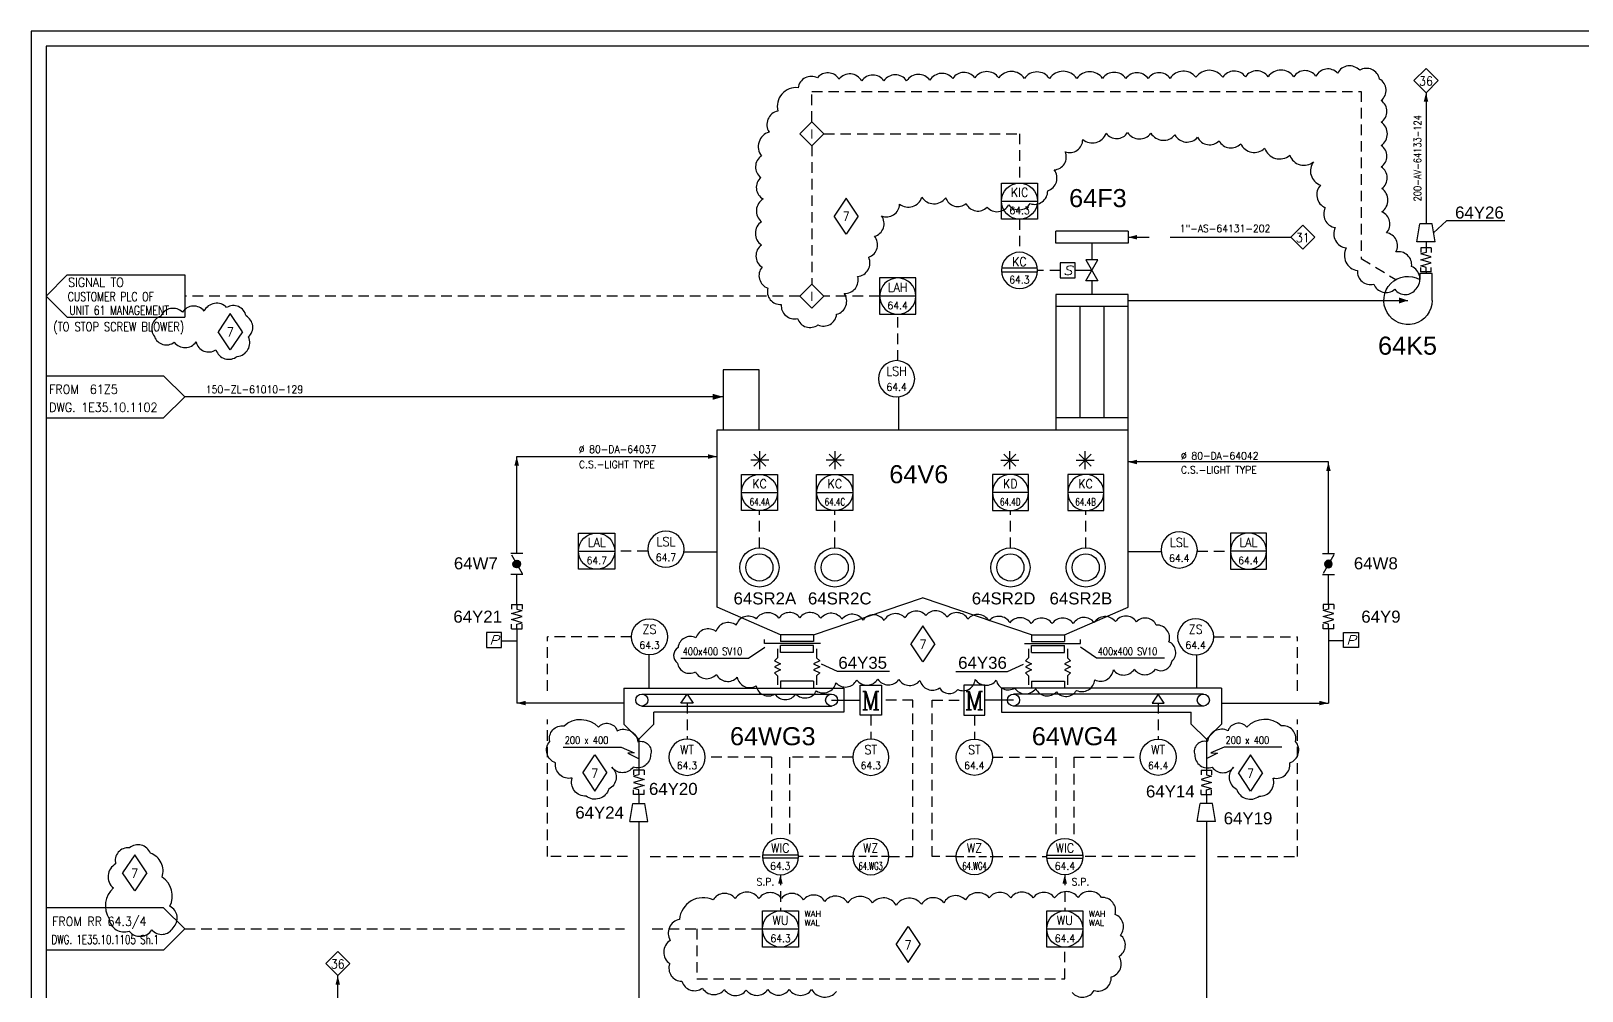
# Model space of a CAD drawing. Extents: x 0 to 84, y 0 to 59.4.
# Drawn here: x 0 to 51.5, y 27.5 to 59.4 of the extents above; entities that cross this region are included whole.
import ezdxf
from ezdxf.enums import TextEntityAlignment as Align

# ---------------------------------------------------------------- set-up
doc = ezdxf.new("R2010")
doc.units = 0
doc.header["$LTSCALE"] = 0.5
doc.header["$MEASUREMENT"] = 0
doc.linetypes.add('DASHED', pattern=[0.75, 0.5, -0.25])
doc.linetypes.add('TRATT2', pattern=[1.1, 0.7, -0.4])
doc.layers.get('0').update_dxf_attribs({"linetype": 'CONTINUOUS'})
for name, color, linetype in [('GREEN', 92, 'CONTINUOUS'), ('NUVOLA', 6, 'CONTINUOUS'), ('RED', 1, 'CONTINUOUS'), ('S', 7, 'CONTINUOUS'), ('TRATT2', 5, 'TRATT2'), ('Y', 92, 'CONTINUOUS')]:
    doc.layers.add(name, color=color, linetype=linetype)
doc.styles.add('A4', font='arial.ttf', dxfattribs={"height": 0.4})
doc.styles.add('A6', font='arial.ttf', dxfattribs={"height": 0.6})
doc.styles.add('C6', font='COMPLEX', dxfattribs={"height": 0.6})
doc.styles.add('S', font='ITALIC', dxfattribs={"height": 6})
doc.styles.add('S2', font='SIMPLEX', dxfattribs={"height": 0.2})
doc.styles.add('S25', font='SIMPLEX', dxfattribs={"width": 0.9, "height": 0.25})
doc.styles.add('S2S', font='SIMPLEX', dxfattribs={"width": 0.7, "height": 0.2})
doc.styles.add('S3', font='SIMPLEX', dxfattribs={"width": 0.9, "height": 0.3})
doc.styles.add('S35S', font='SIMPLEX', dxfattribs={"width": 0.5, "height": 0.35})
doc.styles.add('S3S', font='SIMPLEX', dxfattribs={"width": 0.7, "height": 0.3})

# ---------------------------------------------------------------- blocks, each defined once
blk = doc.blocks.new('*X16')
for p, q in [((12.778, 29.501), (12.903, 29.626)), ((12.782, 29.47), (12.934, 29.622)), ((12.786, 29.544), (12.86, 29.618)), ((12.792, 29.444), (12.96, 29.612)), ((12.806, 29.423), (12.981, 29.598)), ((12.823, 29.405), (12.999, 29.581)), ((12.844, 29.391), (13.013, 29.56)), ((12.87, 29.38), (13.023, 29.534)), ((12.9, 29.376), (13.028, 29.504)), ((12.942, 29.382), (13.022, 29.462))]:
    blk.add_line(p, q)
blk = doc.blocks.new('B')
at = {"layer": 'S'}
for p, q in [((0, 0.2), (0, -0.2)), ((0.041, -0.178), (0.665, 0.18)), ((0.7, 0.2), (0.7, -0.2))]:
    blk.add_line(p, q, dxfattribs=at)
blk.add_circle((0.353, 0.001), 0.125, dxfattribs=at)
blk.add_blockref('*X16', (-12.55, -29.5), dxfattribs=at)
at = {"layer": 'S', "style": 'S2S', "width": 0.7}
for p in [(0.35, 0.3), (0.35, -0.5)]:
    blk.add_attdef('B', text='', height=0.2, dxfattribs=at).set_placement(p, align=Align.CENTER)
blk = doc.blocks.new('FLESS', base_point=(69, 41))
at = {"layer": 'S'}
for p, q in [((69, 40.825), (69, 41.175)), ((69, 41.175), (69.15, 41.175)), ((69, 41), (69.15, 41)), ((69, 40.825), (69.15, 40.825)), ((69.15, 41), (69.2, 41.175)), ((69.2, 41.175), (69.3, 40.825)), ((69.3, 40.825), (69.4, 41.175)), ((69.4, 41.175), (69.5, 40.825)), ((69.5, 40.825), (69.6, 41.175)), ((69.65, 41), (69.6, 41.175)), ((69.8, 41.175), (69.65, 41.175)), ((69.8, 41), (69.65, 41)), ((69.8, 40.825), (69.65, 40.825)), ((69.8, 40.825), (69.8, 41.175))]:
    blk.add_line(p, q, dxfattribs=at)
blk = doc.blocks.new('PRESA', base_point=(1.75, 0.1))
for p, q in [((1.5, 0.1), (1.5, 0.6)), ((1.5, 0.6), (2, 0.6)), ((2, 0.6), (2, 0.1)), ((2, 0.1), (1.5, 0.1))]:
    blk.add_line(p, q)
at = {"style": 'S', "width": 1.2}
blk.add_attdef('1', text='', height=0.3, dxfattribs=at).set_placement((1.75, 0.2), align=Align.CENTER)
blk = doc.blocks.new('NOMEN', base_point=(35, 22))
for p, q in [((35, 22.8), (34.6, 22.4)), ((35.4, 22.4), (35, 22.8)), ((34.6, 22.4), (35, 22)), ((35, 22), (35.4, 22.4))]:
    blk.add_line(p, q)
at = {"style": 'S3', "width": 0.9}
blk.add_attdef('1', text='', height=0.3, dxfattribs=at).set_placement((35, 22.236), align=Align.CENTER)
blk = doc.blocks.new('FRECC1', base_point=(50.2, 51.5))
blk.add_solid([(50.2, 51.5), (50.5, 51.575), (50.5, 51.425)])
blk = doc.blocks.new('STRUM', base_point=(33, 38))
blk.add_circle((33, 38), 0.6)
at = {"width": 0.9}
for tag, height, style, p in [('2', 0.3, 'S3', (33, 38.1)), ('1', 0.25, 'S25', (33, 37.6))]:
    blk.add_attdef(tag, text='', height=height, dxfattribs=dict(at, style=style)).set_placement(p, align=Align.CENTER)
blk = doc.blocks.new('MOTOR', base_point=(11.35, 51))
for p, q in [((11, 52), (11.7, 52)), ((11, 51), (11, 52)), ((11.7, 52), (11.7, 51)), ((11.7, 51), (11, 51))]:
    blk.add_line(p, q)
at = {"style": 'C6'}
blk.add_text('M', height=0.6, dxfattribs=at).set_placement((11.351, 51.18), align=Align.CENTER)
blk = doc.blocks.new('COMPUTER')
blk.add_line((-0.6, 0), (0.6, 0))
blk.add_lwpolyline([(-0.6, 0.6), (0.6, 0.6), (0.6, -0.6), (-0.6, -0.6), (-0.6, 0.6)])
blk.add_circle((0, 0), 0.6)
at = {"style": 'S2'}
for tag, p in [('3', (0.8, 0.4)), ('4', (0.8, 0.1))]:
    blk.add_attdef(tag, p, '', height=0.2, dxfattribs=at)
at = {"width": 0.9}
for tag, height, style, p in [('SIGLA', 0.3, 'S3', (0.005, 0.139)), ('NUMERO', 0.25, 'S25', (0.005, -0.436))]:
    blk.add_attdef(tag, text='', height=height, dxfattribs=dict(at, style=style)).set_placement(p, align=Align.CENTER)
blk = doc.blocks.new('RIDSP', base_point=(70, 41))
at = {"layer": 'S'}
for p, q in [((70.6, 41.3), (70, 41.2)), ((70, 41.2), (70, 40.8)), ((70.6, 41.3), (70.6, 40.7)), ((70.6, 40.7), (70, 40.8))]:
    blk.add_line(p, q, dxfattribs=at)
blk = doc.blocks.new('LOSANS')
for p, q in [((0.7, 0.7), (0, 0)), ((0.7, 0.7), (4.6, 0.7)), ((4.6, 0.7), (4.6, -0.7)), ((0, 0), (0.7, -0.7)), ((0.7, -0.7), (4.6, -0.7))]:
    blk.add_line(p, q)
at = {"layer": 'S'}
for tag, p, height, style, width in [('3', (0.8, 0.1), 0.35, 'S35S', 0.5), ('1', (0.8, 0.1), 0.3, 'S3', 0.9), ('4', (0.8, -0.5), 0.35, 'S35S', 0.5), ('2', (0.8, -0.5), 0.3, 'S3', 0.9)]:
    blk.add_attdef(tag, p, '', height=height, dxfattribs=dict(at, style=style, width=width))
blk = doc.blocks.new('LOCALE')
blk.add_circle((0, 0), 0.6)
at = {"width": 0.9}
for tag, height, style, p in [('SIGLA', 0.3, 'S3', (0.005, 0.139)), ('NUMERO', 0.25, 'S25', (0.005, -0.436))]:
    blk.add_attdef(tag, text='', height=height, dxfattribs=dict(at, style=style)).set_placement(p, align=Align.CENTER)
blk = doc.blocks.new('RETRO-Q')
at = {"linetype": 'DASHED'}
blk.add_line((-0.6, 0), (0.6, 0), dxfattribs=at)
blk.add_circle((0, 0), 0.6)
at = {"width": 0.9}
for tag, height, style, p in [('SIGLA', 0.3, 'S3', (0.005, 0.139)), ('NUMERO', 0.25, 'S25', (0.005, -0.436))]:
    blk.add_attdef(tag, text='', height=height, dxfattribs=dict(at, style=style)).set_placement(p, align=Align.CENTER)
blk = doc.blocks.new('LINEA')
at = {"layer": 'S', "style": 'S25', "width": 0.9}
blk.add_attdef('LINE', (0, 0.14), '', height=0.25, dxfattribs=at)
blk = doc.blocks.new('STRUM2')
for p, q in [((-0.566, 0.076), (0.578, 0.076)), ((-0.566, -0.056), (0.578, -0.056))]:
    blk.add_line(p, q)
blk.add_circle((0, 0), 0.6)
at = {"style": 'S3', "width": 0.9}
blk.add_attdef('2', text='', height=0.3, dxfattribs=at).set_placement((0.005, 0.139), align=Align.CENTER)
at = {"layer": 'S', "style": 'S25', "width": 0.9}
blk.add_attdef('1', text='', height=0.25, dxfattribs=at).set_placement((0.005, -0.436), align=Align.CENTER)
blk = doc.blocks.new('FRECC2')
at = {"layer": 'RED'}
blk.add_solid([(0, 0), (0.35, 0.1), (0.35, -0.1)], dxfattribs=at)
blk = doc.blocks.new('FRECCIA', base_point=(40, 19))
blk.add_solid([(40, 19), (40.3, 19.1), (40.3, 18.9)])
blk = doc.blocks.new('VENTIL', base_point=(16.15, 0.025))
for p, q in [((15.95, 0.025), (16.35, 0.025)), ((15.95, -0.875), (15.95, 0.025)), ((16.35, 0.025), (16.35, -0.175))]:
    blk.add_line(p, q)
blk.add_arc((16.75, -0.875), 0.8, 180, 119.7449)
blk.add_blockref('FRECCIA', (16.75, -0.875))
blk = doc.blocks.new('STRUMC')
blk.add_line((-0.6, 0), (0.6, 0))
blk.add_lwpolyline([(-0.6, 0.6), (0.6, 0.6), (0.6, -0.6), (-0.6, -0.6), (-0.6, 0.6)])
blk.add_circle((0, 0), 0.6)
at = {"style": 'S2'}
for tag, p in [('3', (0.8, 0.4)), ('4', (0.8, 0.1))]:
    blk.add_attdef(tag, p, '', height=0.2, dxfattribs=at)
at = {"style": 'S3', "width": 0.9}
blk.add_attdef('2', text='', height=0.3, dxfattribs=at).set_placement((0.005, 0.139), align=Align.CENTER)
at = {"layer": 'S', "style": 'S25', "width": 0.9}
blk.add_attdef('1', text='', height=0.25, dxfattribs=at).set_placement((0.005, -0.436), align=Align.CENTER)
blk = doc.blocks.new('LOSAND')
for p, q in [((-4.6, 0.7), (-0.7, 0.7)), ((-4.6, 0.7), (-4.6, -0.7)), ((-0.7, 0.7), (0, 0)), ((0, 0), (-0.7, -0.7)), ((-4.6, -0.7), (-0.7, -0.7))]:
    blk.add_line(p, q)
at = {"layer": 'S'}
for tag, p, height, style, width in [('3', (-4.5, 0.1), 0.35, 'S35S', 0.5), ('1', (-4.5, 0.1), 0.3, 'S3', 0.9), ('4', (-4.5, -0.5), 0.35, 'S35S', 0.5), ('2', (-4.5, -0.5), 0.3, 'S3', 0.9)]:
    blk.add_attdef(tag, p, '', height=height, dxfattribs=dict(at, style=style, width=width))
blk = doc.blocks.new('ASTER')
at = {"layer": 'RED'}
for p, q in [((-0.3, 0), (0.3, 0)), ((-0.2, 0.2), (0.2, -0.2)), ((0.2, 0.2), (-0.2, -0.2)), ((0, -0.3), (0, 0.3))]:
    blk.add_line(p, q, dxfattribs=at)
blk = doc.blocks.new('REV')
at = {"layer": 'GREEN'}
for p, q in [((0, 0.6), (-0.4, 0)), ((0.4, 0), (0, 0.6)), ((0, -0.6), (-0.4, 0)), ((0.4, 0), (0, -0.6))]:
    blk.add_line(p, q, dxfattribs=at)
at = {"layer": 'Y', "color": 7, "style": 'S3', "width": 0.9}
blk.add_attdef('REV', text='', height=0.3, dxfattribs=at).set_placement((0, -0.162), align=Align.CENTER)

msp = doc.modelspace()

# ---------------------------------------------------------------- linework, layer by layer
for p, q in [((84, 59.4), (0, 59.4)), ((0, 59.4), (0, 0)), ((46.301, 57.351), (46.301, 53)), ((36.41, 52.551), (37.107, 52.551)), ((37.807, 52.551), (41.81, 52.551)), ((35.21, 52.351), (35.21, 51.801)), ((46.301, 52.4), (46.301, 52.199)), ((35.01, 51.801), (35.41, 51.101)), ((35.41, 51.801), (35.01, 51.801)), ((35.01, 51.101), (35.41, 51.801)), ((35.21, 51.451), (34.66, 51.451)), ((35.41, 51.101), (35.01, 51.101)), ((35.21, 51.101), (35.21, 50.651)), ((46.301, 51.399), (46.301, 51.351)), ((36.41, 50.451), (45.701, 50.451)), ((36.41, 50.251), (34.01, 50.251)), ((34.81, 50.251), (34.81, 46.551)), ((35.61, 50.251), (35.61, 46.551)), ((28.794, 47.251), (28.794, 46.151)), ((36.41, 46.551), (34.01, 46.551)), ((16.121, 42.05), (16.121, 45.269)), ((16.121, 45.269), (22.773, 45.269)), ((43.062, 45.087), (36.41, 45.087)), ((43.062, 42.05), (43.062, 45.087)), ((21.673, 42.101), (22.773, 42.101)), ((37.51, 42.101), (36.41, 42.101)), ((16.121, 40.351), (16.121, 41.35)), ((43.062, 40.351), (43.062, 41.35)), ((15.621, 39.151), (16.121, 39.151)), ((16.121, 39.551), (16.121, 37.081)), ((43.062, 39.551), (43.062, 37.081)), ((43.562, 39.151), (43.062, 39.151)), ((20.502, 38.681), (20.502, 37.581)), ((23.818, 38.573), (24.351, 38.941)), ((35.365, 38.573), (34.832, 38.941)), ((38.682, 38.681), (38.682, 37.581)), ((21.564, 38.573), (23.818, 38.573)), ((26.773, 38.134), (26.241, 38.377)), ((28.489, 38.134), (26.773, 38.134)), ((30.694, 38.134), (32.41, 38.134)), ((32.41, 38.134), (32.943, 38.377)), ((37.62, 38.573), (35.365, 38.573)), ((19.673, 37.081), (16.121, 37.081)), ((21.573, 37.081), (21.773, 37.381)), ((21.973, 37.081), (21.573, 37.081)), ((21.773, 37.381), (21.973, 37.081)), ((26.573, 37.181), (27.523, 37.181)), ((32.61, 37.181), (31.66, 37.181)), ((37.41, 37.381), (37.21, 37.081)), ((37.21, 37.081), (37.61, 37.081)), ((37.61, 37.081), (37.41, 37.381)), ((39.51, 37.081), (43.062, 37.081)), ((25.473, 32.031), (24.273, 32.031)), ((25.473, 31.931), (24.273, 31.931)), ((33.71, 32.031), (34.91, 32.031)), ((33.71, 31.931), (34.91, 31.931)), ((10.18, 23.851), (10.18, 28.031))]:
    msp.add_line(p, q)
for points in [[(48.918, 53.099), (46.981, 53.099), (46.551, 52.7), (46.608, 52.753)], [(17.665, 35.62), (19.584, 35.62), (20.019, 35.428), (19.805, 35.414), (20.182, 35.229)], [(41.518, 35.62), (39.599, 35.62), (39.164, 35.428), (39.378, 35.414), (39.002, 35.229)]]:
    msp.add_lwpolyline(points)
at = {"layer": 'GREEN'}
for p, q in [((36.41, 52.751), (34.01, 52.751)), ((34.01, 52.351), (34.01, 52.751)), ((36.41, 52.751), (36.41, 52.351)), ((36.41, 52.351), (34.01, 52.351)), ((34.01, 50.651), (34.01, 46.151)), ((36.41, 50.651), (34.01, 50.651)), ((36.41, 46.151), (36.41, 50.651)), ((22.773, 40.263), (22.773, 46.151)), ((22.773, 46.151), (36.41, 46.151)), ((36.41, 40.263), (36.41, 46.151)), ((24.877, 39.348), (22.773, 40.263)), ((25.976, 39.348), (29.592, 40.578)), ((33.208, 39.348), (29.592, 40.578)), ((34.306, 39.348), (36.41, 40.263)), ((24.346, 39.056), (24.346, 39.192)), ((24.877, 39.348), (24.877, 39.123)), ((25.976, 39.348), (24.877, 39.348)), ((25.976, 39.348), (25.976, 39.123)), ((33.208, 39.348), (33.208, 39.123)), ((33.208, 39.348), (34.306, 39.348)), ((34.306, 39.348), (34.306, 39.123)), ((34.837, 39.056), (34.837, 39.192)), ((26.207, 39.056), (24.346, 39.056)), ((24.777, 38.885), (24.777, 38.585)), ((25.976, 39.123), (24.877, 39.123)), ((24.877, 38.765), (24.877, 38.99)), ((25.976, 38.99), (24.877, 38.99)), ((25.976, 38.765), (24.877, 38.765)), ((25.976, 38.765), (25.976, 38.99)), ((26.076, 38.885), (26.076, 38.585)), ((32.977, 39.056), (34.837, 39.056)), ((33.108, 38.885), (33.108, 38.585)), ((33.208, 39.123), (34.306, 39.123)), ((33.208, 38.765), (33.208, 38.99)), ((33.208, 38.99), (34.306, 38.99)), ((33.208, 38.765), (34.306, 38.765)), ((34.306, 38.765), (34.306, 38.99)), ((34.406, 38.885), (34.406, 38.585)), ((24.777, 38.585), (24.677, 38.485)), ((24.677, 38.485), (24.877, 38.385)), ((24.877, 38.385), (24.677, 38.285)), ((24.677, 38.285), (24.877, 38.185)), ((24.877, 38.185), (24.677, 38.085)), ((26.176, 38.485), (25.976, 38.385)), ((25.976, 38.385), (26.176, 38.285)), ((26.176, 38.285), (25.976, 38.185)), ((25.976, 38.185), (26.176, 38.085)), ((26.076, 38.585), (26.176, 38.485)), ((33.108, 38.585), (33.008, 38.485)), ((33.008, 38.485), (33.208, 38.385)), ((33.208, 38.385), (33.008, 38.285)), ((33.008, 38.285), (33.208, 38.185)), ((33.208, 38.185), (33.008, 38.085)), ((34.506, 38.485), (34.306, 38.385)), ((34.306, 38.385), (34.506, 38.285)), ((34.506, 38.285), (34.306, 38.185)), ((34.306, 38.185), (34.506, 38.085)), ((34.406, 38.585), (34.506, 38.485)), ((19.673, 37.581), (26.973, 37.581)), ((19.673, 37.581), (19.673, 36.381)), ((24.677, 38.085), (24.777, 37.985)), ((24.777, 37.985), (24.777, 37.685)), ((24.877, 37.806), (24.877, 37.581)), ((25.976, 37.806), (24.877, 37.806)), ((25.976, 37.806), (25.976, 37.581)), ((26.176, 38.085), (26.076, 37.985)), ((26.076, 37.985), (26.076, 37.685)), ((26.973, 37.581), (26.973, 36.781)), ((32.21, 37.581), (32.21, 36.781)), ((39.51, 37.581), (32.21, 37.581)), ((33.008, 38.085), (33.108, 37.985)), ((33.108, 37.985), (33.108, 37.685)), ((33.208, 37.806), (33.208, 37.581)), ((33.208, 37.806), (34.306, 37.806)), ((34.306, 37.806), (34.306, 37.581)), ((34.506, 38.085), (34.406, 37.985)), ((34.406, 37.985), (34.406, 37.685)), ((39.51, 37.581), (39.51, 36.381)), ((20.273, 37.381), (26.573, 37.381)), ((38.91, 37.381), (32.61, 37.381)), ((20.273, 36.981), (26.573, 36.981)), ((20.673, 36.381), (20.673, 36.781)), ((26.973, 36.781), (20.673, 36.781)), ((32.21, 36.781), (38.51, 36.781)), ((38.91, 36.981), (32.61, 36.981)), ((38.51, 36.381), (38.51, 36.781)), ((19.673, 36.381), (20.173, 35.881)), ((20.173, 35.881), (20.673, 36.381)), ((39.01, 35.881), (38.51, 36.381)), ((39.51, 36.381), (39.01, 35.881))]:
    msp.add_line(p, q, dxfattribs=at)
msp.add_lwpolyline([(22.973, 46.151), (24.169, 46.151), (24.169, 48.151), (22.973, 48.151)], close=True, dxfattribs=at)
for centre, radius in [((24.176, 41.584), 0.65), ((26.676, 41.584), 0.65), ((32.507, 41.584), 0.65), ((35.007, 41.584), 0.65), ((24.176, 41.584), 0.45), ((26.676, 41.584), 0.45), ((32.507, 41.584), 0.45), ((35.007, 41.584), 0.45), ((20.273, 37.181), 0.2), ((26.573, 37.181), 0.2), ((32.61, 37.181), 0.2), ((38.91, 37.181), 0.2)]:
    msp.add_circle(centre, radius, dxfattribs=at)
at = {"layer": 'NUVOLA'}
for points in [[(24.785, 56.741, 0.520567), (24.494, 56.045, 0.520567), (24.494, 56.045, 0.520567), (24.243, 55.252, 0.520567), (24.243, 55.252, 0.520567), (24.223, 54.537, 0.520567), (24.223, 54.537, 0.520567), (24.301, 53.821, 0.520567), (24.301, 53.821, 0.520567), (24.243, 53.067, 0.520567), (24.243, 53.067, 0.520567), (24.243, 52.293, 0.520567), (24.243, 52.293, 0.520567), (24.262, 51.558, 0.520567), (24.262, 51.558, 0.520567), (24.456, 50.862, 0.520567), (24.456, 50.862, 0.520567), (24.901, 50.32, 0.520567), (24.901, 50.32, 0.520567), (25.443, 49.856, 0.520567), (25.443, 49.856, 0.520567), (26.12, 49.643, 0.520567), (26.12, 49.643, 0.520567), (26.739, 49.991, 0.520567), (26.739, 49.991, 0.520567), (26.991, 50.688, 0.520567), (26.991, 50.688, 0.520567), (27.436, 51.249, 0.520567), (27.436, 51.249, 0.520567), (27.804, 51.887, 0.520567), (27.804, 51.887, 0.520567), (27.997, 52.583, 0.520567), (27.997, 52.583, 0.520567), (28.23, 53.26, 0.520567), (28.23, 53.26, 0.520567), (28.829, 53.647, 0.520567), (28.829, 53.647, 0.520567), (29.565, 53.879, 0.520567), (29.565, 53.879, 0.520567), (30.358, 53.86, 0.520567), (30.358, 53.86, 0.520567), (31.036, 53.666, 0.520567), (31.036, 53.666, 0.520567), (31.733, 53.55, 0.520567), (31.733, 53.55, 0.520567), (32.449, 53.628, 0.520567), (32.449, 53.628, 0.520567), (33.165, 53.666, 0.520567), (33.165, 53.666, 0.520567), (33.745, 54.092, 0.520567), (33.745, 54.092, 0.520567), (33.958, 54.788, 0.520567), (33.958, 54.788, 0.520567), (34.326, 55.388, 0.520567), (34.326, 55.388, 0.520567), (34.907, 55.794, 0.520567), (34.907, 55.794, 0.520567), (35.681, 56.006, 0.520567), (35.681, 56.006, 0.520567), (36.397, 56.026, 0.520567), (36.397, 56.026, 0.520567), (37.171, 56.006, 0.520567), (37.171, 56.006, 0.520567), (37.965, 55.948, 0.520567), (37.965, 55.948, 0.520567), (38.719, 55.871, 0.520567), (38.719, 55.871, 0.520567), (39.435, 55.755, 0.520567), (39.435, 55.755, 0.520567), (40.152, 55.658, 0.520567), (40.152, 55.658, 0.520567), (40.945, 55.504, 0.520567), (40.945, 55.504, 0.520567), (41.777, 55.271, 0.520567), (41.777, 55.271, 0.520567), (42.571, 55.059, 0.520567), (42.571, 55.059, 0.520567), (42.803, 54.285, 0.520567), (42.803, 54.285, 0.520567), (42.958, 53.531, 0.520567), (42.958, 53.531, 0.520567), (43.287, 52.873, 0.520567), (43.287, 52.873, 0.520567), (43.655, 52.196, 0.520567), (43.655, 52.196, 0.520567), (44.022, 51.442, 0.520567), (44.022, 51.442, 0.520567), (44.564, 50.997, 0.520567), (44.564, 50.997, 0.520567), (45.261, 50.823, 0.520567), (45.261, 50.823, 0.520567), (45.977, 50.842, 0.520567), (45.977, 50.842, 0.520567), (45.822, 51.577, 0.520567), (45.822, 51.577, 0.520567), (45.3, 52.061, 0.520567), (45.3, 52.061, 0.520567), (44.99, 52.699, 0.520567), (44.99, 52.699, 0.520567), (44.835, 53.395, 0.520567), (44.835, 53.395, 0.520567), (44.835, 54.169, 0.520567), (44.835, 54.169, 0.520567), (44.816, 54.885, 0.520567), (44.816, 54.885, 0.520567), (44.816, 55.6, 0.520567), (44.816, 55.6, 0.520567), (44.816, 56.374, 0.520567), (44.816, 56.374, 0.520567), (44.816, 57.09, 0.520567), (44.816, 57.09, 0.520567), (44.758, 57.805, 0.520567), (44.758, 57.805, 0.520567), (44.1, 58.095, 0.520567), (44.1, 58.095, 0.520567), (43.364, 57.999, 0.520567), (43.364, 57.999, 0.520567), (42.648, 57.902, 0.520567), (42.648, 57.902, 0.520567), (41.913, 57.882, 0.520567), (41.913, 57.882, 0.520567), (41.061, 57.882, 0.520567), (41.061, 57.882, 0.520567), (40.306, 57.882, 0.520567), (40.306, 57.882, 0.520567), (39.552, 57.863, 0.520567), (39.552, 57.863, 0.520567), (38.661, 57.863, 0.520567), (38.661, 57.863, 0.520567), (37.81, 57.824, 0.520567), (37.81, 57.824, 0.520567), (37.074, 57.824, 0.520567), (37.074, 57.824, 0.520567), (36.339, 57.824, 0.520567), (36.339, 57.824, 0.520567), (35.565, 57.824, 0.520567), (35.565, 57.824, 0.520567), (34.713, 57.824, 0.520567), (34.713, 57.824, 0.520567), (33.803, 57.824, 0.520567), (33.803, 57.824, 0.520567), (32.971, 57.824, 0.520567), (32.971, 57.824, 0.520567), (32.12, 57.844, 0.520567), (32.12, 57.844, 0.520567), (31.326, 57.844, 0.520567), (31.326, 57.844, 0.520567), (30.591, 57.824, 0.520567), (30.591, 57.824, 0.520567), (29.836, 57.766, 0.520567), (29.836, 57.766, 0.520567), (29.062, 57.747, 0.520567), (29.062, 57.747, 0.520567), (28.307, 57.747, 0.520567), (28.307, 57.747, 0.520567), (27.571, 57.747, 0.520567), (27.571, 57.747, 0.520567), (26.817, 57.805, 0.520567), (26.817, 57.805, 0.520567), (26.101, 57.844, 0.520567), (26.101, 57.844, 0.520567), (25.462, 57.515, 0.520567), (25.462, 57.515, 0.520567)], [(4.755, 49.069, 0.520567), (5.479, 49.077, 0.520567), (5.479, 49.077, 0.520567), (6.139, 48.811, 0.520567), (6.139, 48.811, 0.520567), (6.847, 48.594, 0.520567), (6.847, 48.594, 0.520567), (7.217, 49.238, 0.520567), (7.217, 49.238, 0.520567), (7.136, 49.937, 0.520567), (7.136, 49.937, 0.520567), (6.493, 50.219, 0.520567), (6.493, 50.219, 0.520567), (5.744, 50.098, 0.520567), (5.744, 50.098, 0.520567), (5.028, 50.058, 0.520567), (5.028, 50.058, 0.520567), (4.304, 49.929, 0.520567), (4.304, 49.929, 0.520567), (4.095, 49.254, 0.520567), (4.095, 49.254, 0.520567)], [(18.832, 36.28, -0.581018), (19.457, 36.164, -0.503), (20.146, 35.798, -0.609862), (20.562, 35.362, -0.520567), (19.982, 34.951, -0.520567), (19.276, 34.951, -0.520567), (19.181, 34.227, -0.520567), (18.423, 33.988, -0.520567), (17.96, 34.591, -0.520567), (17.41, 35.095, -0.520567), (17.216, 35.806, -0.520567), (17.691, 36.325, -0.414188)], [(40.356, 36.28, 0.581018), (39.731, 36.164, 0.503), (39.042, 35.798, 0.609862), (38.626, 35.362, 0.520567), (39.206, 34.951, 0.520567), (39.912, 34.951, 0.520567), (40.008, 34.227, 0.520567), (40.766, 33.988, 0.520567), (41.228, 34.591, 0.520567), (41.779, 35.095, 0.520567), (41.972, 35.806, 0.520567), (41.497, 36.325, 0.414188)], [(2.735, 30.942, 0.366112), (2.589, 29.917, 0.520567), (2.589, 29.917, 0.474036), (3.255, 29.509, 0.520567), (3.255, 29.509, 0.520567), (4.008, 29.552, 0.520567), (4.008, 29.552, 0.520567), (4.719, 29.62, 0.520567), (4.719, 29.62, 0.520567), (4.608, 30.331, 0.520567), (4.608, 30.331, 0.370902), (4.351, 31.302, 0.520567), (4.351, 31.302, 0.417225), (3.961, 32.094, 0.520567), (3.961, 32.094, 0.520567), (3.267, 32.273, 0.520567), (3.267, 32.273, 0.528297), (2.809, 31.738, 0.520567), (2.809, 31.738, 0.533929)]]:
    msp.add_lwpolyline(points, format="xyb", close=True, dxfattribs=at)
for points in [[(24.069, 39.879, 0.520567), (23.401, 39.668, 0.520567), (22.734, 39.458, 0.520567), (22.066, 39.247, 0.520567), (21.474, 38.925, 0.520567), (21.454, 38.407, 0.520567), (22.052, 38.121, 0.520567), (22.746, 38.03, 0.520567), (23.44, 37.938, 0.520567), (24.064, 37.649, 0.520567), (24.688, 37.381, 0.520567), (25.388, 37.381, 0.520567), (26.067, 37.483, 0.520567), (26.714, 37.751, 0.520567), (27.405, 37.844, 0.520567), (28.104, 37.875, 0.520567), (28.804, 37.862, 0.520567), (29.503, 37.831, 0.520567), (30.149, 37.582, 0.520567), (30.757, 37.53, 0.520567), (31.339, 37.869, 0.520567), (32.039, 37.839, 0.520567), (32.648, 37.581, 0.520567), (33.346, 37.559, 0.520567), (34.037, 37.451, 0.520567), (34.699, 37.502, 0.520567), (35.306, 37.852, 0.520567), (35.924, 38.181, 0.520567), (36.618, 38.204, 0.520567), (37.318, 38.204, 0.520567), (37.868, 38.465, 0.520567), (37.769, 39.12, 0.520567), (37.348, 39.672, 0.520567), (36.689, 39.784, 0.520567), (35.99, 39.787, 0.520567), (35.29, 39.756, 0.520567), (34.591, 39.726, 0.520567), (33.891, 39.721, 0.520567), (33.191, 39.721, 0.520567), (32.492, 39.748, 0.520567), (31.795, 39.809, 0.520567), (31.098, 39.87, 0.520567), (30.4, 39.931, 0.520567), (29.703, 39.992, 0.520567), (29.009, 39.912, 0.520567), (28.315, 39.821, 0.520567), (27.616, 39.836, 0.520567), (26.916, 39.865, 0.520567), (26.217, 39.896, 0.520567), (25.517, 39.914, 0.520567), (24.818, 39.897, 0.520567), (24.069, 39.879, 0.520567)], [(34.557, 27.47, 0.520567), (35.286, 27.534, 0.520567), (35.286, 27.534, 0.520567), (35.852, 27.987, 0.520567), (35.852, 27.987, 0.520567), (36.111, 28.667, 0.520567), (36.111, 28.667, 0.520567), (36.16, 29.379, 0.520567), (36.16, 29.379, 0.520567), (35.982, 30.059, 0.520567), (35.982, 30.059, 0.520567), (35.528, 30.625, 0.520567), (35.528, 30.625, 0.520567), (34.751, 30.625, 0.520567), (34.751, 30.625, 0.520567), (33.974, 30.609, 0.520567), (33.974, 30.609, 0.520567), (33.261, 30.609, 0.520567), (33.261, 30.609, 0.520567), (32.517, 30.609, 0.520567), (32.517, 30.609, 0.520567), (31.804, 30.609, 0.520567), (31.804, 30.609, 0.520567), (31.011, 30.544, 0.520567), (31.011, 30.544, 0.520567), (30.298, 30.447, 0.520567), (30.298, 30.447, 0.520567), (29.553, 30.399, 0.520567), (29.553, 30.399, 0.520567), (28.711, 30.366, 0.520567), (28.711, 30.366, 0.520567), (27.934, 30.447, 0.520567), (27.934, 30.447, 0.520567), (27.108, 30.447, 0.520567), (27.108, 30.447, 0.520567), (26.347, 30.496, 0.520567), (26.347, 30.496, 0.520567), (25.635, 30.544, 0.520567), (25.635, 30.544, 0.520567), (24.906, 30.593, 0.520567), (24.906, 30.593, 0.520567), (24.161, 30.593, 0.520567), (24.161, 30.593, 0.520567), (23.368, 30.593, 0.520567), (23.368, 30.593, 0.520567), (22.639, 30.544, 0.520567), (22.639, 30.544, 0.520567), (21.522, 29.897, 0.520567), (21.214, 29.201, 0.520567), (21.214, 29.201, 0.520567), (21.198, 28.424, 0.520567), (21.198, 28.424, 0.520567), (21.603, 27.842, 0.520567), (21.603, 27.842, 0.520567), (22.283, 27.615, 0.520567), (22.283, 27.615, 0.520567), (23.012, 27.567, 0.520567), (23.012, 27.567, 0.520567), (23.74, 27.551, 0.520567), (23.74, 27.551, 0.520567), (24.453, 27.567, 0.520567), (24.453, 27.567, 0.520567), (25.165, 27.567, 0.520567), (25.165, 27.567, 0.520567), (25.91, 27.567, 0.520567), (25.91, 27.567, 0.520567), (26.736, 27.502, 0.520567)]]:
    msp.add_lwpolyline(points, format="xyb", dxfattribs=at)
at = {"layer": 'RED'}
for p, q in [((83.5, 58.9), (0.5, 58.9)), ((0.5, 58.9), (0.5, 0.5)), ((22.973, 47.251), (5.1, 47.251)), ((20.173, 35.881), (20.173, 34.848)), ((39.01, 35.881), (39.01, 34.848)), ((20.173, 34.048), (20.173, 33.748)), ((39.01, 34.048), (39.01, 33.748)), ((20.173, 33.148), (20.173, 24.551)), ((39.01, 33.148), (39.023, 22.512))]:
    msp.add_line(p, q, dxfattribs=at)
at = {"layer": 'TRATT2'}
for p, q in [((25.915, 56.389), (25.915, 57.396)), ((25.915, 57.396), (44.151, 57.396)), ((44.151, 57.396), (44.151, 51.846)), ((26.315, 55.989), (32.807, 55.989)), ((32.807, 55.989), (32.807, 54.351)), ((25.915, 55.589), (25.915, 50.998)), ((32.807, 53.151), (32.807, 52.051)), ((44.151, 51.846), (45.301, 51.144)), ((34.16, 51.451), (33.41, 51.451)), ((25.515, 50.598), (5.1, 50.598)), ((28.167, 50.598), (26.315, 50.598)), ((28.767, 48.451), (28.767, 49.998)), ((24.176, 42.234), (24.176, 43.474)), ((26.676, 42.234), (26.676, 43.474)), ((32.507, 42.234), (32.507, 43.474)), ((35.007, 42.234), (35.007, 43.474)), ((20.473, 42.128), (19.373, 42.128)), ((38.71, 42.128), (39.81, 42.128)), ((19.929, 39.281), (17.146, 39.281)), ((17.146, 37.486), (17.146, 39.281)), ((39.255, 39.281), (42.038, 39.281)), ((42.038, 37.486), (42.038, 39.281)), ((21.773, 37.081), (21.773, 35.881)), ((29.273, 37.181), (28.223, 37.181)), ((29.273, 31.981), (29.273, 37.181)), ((29.91, 37.181), (30.96, 37.181)), ((29.91, 31.981), (29.91, 37.181)), ((37.41, 37.081), (37.41, 35.881)), ((27.873, 36.681), (27.873, 35.881)), ((31.31, 36.681), (31.31, 35.881)), ((17.146, 31.981), (17.146, 36.535)), ((42.038, 31.981), (42.038, 36.535)), ((24.573, 35.281), (22.373, 35.281)), ((24.573, 35.281), (24.573, 32.581)), ((27.273, 35.281), (25.173, 35.281)), ((25.173, 35.281), (25.173, 32.581)), ((31.91, 35.281), (34.01, 35.281)), ((34.01, 35.281), (34.01, 32.581)), ((34.61, 35.281), (34.61, 32.581)), ((34.61, 35.281), (36.81, 35.281)), ((19.8, 31.981), (17.146, 31.981)), ((20.546, 31.981), (24.273, 31.981)), ((27.273, 31.981), (25.473, 31.981)), ((28.473, 31.981), (29.273, 31.981)), ((30.71, 31.981), (29.91, 31.981)), ((31.91, 31.981), (33.71, 31.981)), ((38.637, 31.981), (34.91, 31.981)), ((39.383, 31.981), (42.038, 31.981)), ((24.873, 31.381), (24.873, 30.178)), ((34.31, 31.381), (34.31, 30.178)), ((5.1, 29.578), (19.694, 29.578)), ((20.617, 29.578), (24.273, 29.578)), ((22.1, 29.578), (22.1, 27.921)), ((34.31, 27.921), (34.31, 28.978)), ((22.1, 27.921), (34.31, 27.921))]:
    msp.add_line(p, q, dxfattribs=at)

# ---------------------------------------------------------------- block references
ref = msp.add_blockref('NOMEN', (46.301, 57.351), dxfattribs=dict(xscale=-1))
ref.add_attrib('1', '36', dxfattribs={"height": 0.3, "style": 'S3', "width": 0.9}).set_placement((46.301, 57.587), align=Align.CENTER)
at = {"xscale": -1}
for name, p, rotation in [('FRECC1', (46.301, 57.351), 90), ('FRECC1', (16.121, 45.269), 90), ('B', (43.062, 42.05), 90), ('FLESS', (16.121, 39.551), 270), ('FLESS', (20.173, 34.848), 90), ('RIDSP', (20.173, 33.748), 90), ('FRECC1', (24.873, 31.381), 90)]:
    msp.add_blockref(name, p, dxfattribs=dict(at, rotation=rotation))
for name, p, values in [('NOMEN', (25.915, 55.589), {'1': 'I'}), ('REV', (27.057, 53.254), {'REV': '7'}), ('NOMEN', (42.21, 52.151), {'1': '31'}), ('NOMEN', (25.915, 50.198), {'1': 'I'}), ('REV', (6.614, 49.415), {'REV': '7'}), ('LOSAND', (5.1, 47.251), {'1': 'FROM  61Z5', '2': 'DWG. 1E35.10.1102'}), ('LINEA', (5.801, 47.234), {'LINE': '150-ZL-61010-129'}), ('LINEA', (38.166, 45.028), {'LINE': '%%C 80-DA-64042'}), ('LINEA', (38.166, 44.56), {'LINE': 'C.S.-LIGHT TYPE'}), ('COMPUTER', (18.773, 42.128), {'SIGLA': 'LAL', 'NUMERO': '64.7'}), ('STRUM', (20.529, 39.281), {'2': 'ZS', '1': '64.3'}), ('REV', (29.603, 39.047), {'REV': '7'}), ('PRESA', (43.812, 38.921), {'1': 'P'}), ('STRUM', (31.31, 35.281), {'2': 'ST', '1': '64.4'}), ('STRUM', (37.41, 35.281), {'2': 'WT', '1': '64.4'}), ('REV', (40.477, 34.76), {'REV': '7'}), ('LOCALE', (34.31, 31.981), {'SIGLA': 'WIC', 'NUMERO': '64.4'}), ('REV', (3.441, 31.441), {'REV': '7'}), ('LINEA', (34.537, 30.881), {'LINE': 'S.P.'}), ('COMPUTER', (24.873, 29.578), {'SIGLA': 'WU', 'NUMERO': '64.3', '3': 'WAH', '4': 'WAL'}), ('COMPUTER', (34.31, 29.578), {'SIGLA': 'WU', 'NUMERO': '64.4', '3': 'WAH', '4': 'WAL'}), ('NOMEN', (10.18, 28.031), {'1': '36'})]:
    msp.add_blockref(name, p).add_auto_attribs(values)
ref = msp.add_blockref('LINEA', (46.284, 53.742), dxfattribs=dict(rotation=90))
ref.add_attrib('LINE', '200-AV-64133-124', (46.144, 53.742), dxfattribs={"layer": 'S', "height": 0.25, "rotation": 90, "style": 'S25', "width": 0.8})
at = {"rotation": 359.9991383711263}
msp.add_blockref('STRUMC', (32.807, 53.751), dxfattribs=at).add_auto_attribs({'2': 'KIC', '1': '64.3'})
for name, p in [('FRECC1', (36.41, 52.551)), ('ASTER', (32.491, 45.146)), ('ASTER', (34.991, 45.146)), ('FRECC1', (36.41, 45.087)), ('FRECC1', (16.121, 37.081))]:
    msp.add_blockref(name, p)
ref = msp.add_blockref('LINEA', (41.31, 52.577), dxfattribs=dict(xscale=-1))
ref.add_attrib('LINE', '1"-AS-64131-202', (38.127, 52.717), dxfattribs={"layer": 'S', "height": 0.25, "style": 'S25', "width": 0.9})
for name, p, rotation in [('RIDSP', (46.301, 53), 270), ('FLESS', (46.301, 51.399), 89.99999999999959), ('FRECC2', (22.973, 47.251), 180), ('FRECC1', (43.062, 45.087), 270), ('B', (16.121, 42.05), 270), ('FLESS', (43.062, 39.551), 90), ('FLESS', (39.01, 34.848), 270), ('RIDSP', (39.01, 33.748), 270), ('FRECC1', (34.31, 31.381), 270), ('FRECC1', (10.18, 28.031), 270)]:
    msp.add_blockref(name, p, dxfattribs=dict(rotation=rotation))
ref = msp.add_blockref('STRUM2', (32.81, 51.451), dxfattribs=dict(xscale=-1))
ref.add_attrib('2', 'KC', dxfattribs={"height": 0.3, "style": 'S3', "width": 0.9}).set_placement((32.805, 51.59), align=Align.CENTER)
ref.add_attrib('1', '64.3', dxfattribs={"layer": 'S', "height": 0.25, "style": 'S25', "width": 0.9}).set_placement((32.805, 51.015), align=Align.CENTER)
ref = msp.add_blockref('PRESA', (34.41, 51.201), dxfattribs=dict(xscale=-1))
ref.add_attrib('1', 'S', dxfattribs={"height": 0.3, "style": 'S', "width": 1.2}).set_placement((34.41, 51.301), align=Align.CENTER)
ref = msp.add_blockref('LOSANS', (0.5, 50.598))
ref.add_attrib('1', 'SIGNAL TO', (1.23, 50.903), dxfattribs={"height": 0.3, "style": 'S3', "width": 0.9})
ref.add_attrib('2', 'CUSTOMER PLC OF', (1.22, 50.43), dxfattribs={"height": 0.3, "style": 'S3S', "width": 0.75})
ref = msp.add_blockref('COMPUTER', (28.767, 50.598), dxfattribs=dict(xscale=-1))
ref.add_attrib('SIGLA', 'LAH', dxfattribs={"height": 0.3, "style": 'S3', "width": 0.9}).set_placement((28.762, 50.737), align=Align.CENTER)
ref.add_attrib('NUMERO', '64.4', dxfattribs={"height": 0.25, "style": 'S25', "width": 0.9}).set_placement((28.762, 50.161), align=Align.CENTER)
ref = msp.add_blockref('LINEA', (4.505, 46.348), dxfattribs=dict(rotation=270.000000000002))
ref.add_attrib('LINE', 'UNIT 61 MANAGEMENT', (1.271, 49.974), dxfattribs={"layer": 'S', "height": 0.3, "style": 'S25', "width": 0.75})
ref = msp.add_blockref('LINEA', (3.976, 45.803), dxfattribs=dict(rotation=270.000000000002))
ref.add_attrib('LINE', '(TO STOP SCREW BLOWER)', (0.743, 49.429), dxfattribs={"layer": 'S', "height": 0.3, "style": 'S25', "width": 0.8})
ref = msp.add_blockref('STRUM', (28.729, 47.852), dxfattribs=dict(xscale=-1))
ref.add_attrib('2', 'LSH', dxfattribs={"height": 0.3, "style": 'S3', "width": 0.9}).set_placement((28.729, 47.952), align=Align.CENTER)
ref.add_attrib('1', '64.4', dxfattribs={"height": 0.25, "style": 'S25', "width": 0.9}).set_placement((28.729, 47.452), align=Align.CENTER)
ref = msp.add_blockref('LINEA', (21.038, 45.245), dxfattribs=dict(xscale=-1))
ref.add_attrib('LINE', '%%C 80-DA-64037', (18.178, 45.385), dxfattribs={"layer": 'S', "height": 0.25, "style": 'S25', "width": 0.9})
at = {"xscale": -1}
for name, p in [('FRECC1', (22.773, 45.269)), ('ASTER', (24.192, 45.146)), ('ASTER', (26.692, 45.146)), ('FRECC1', (43.062, 37.081))]:
    msp.add_blockref(name, p, dxfattribs=at)
ref = msp.add_blockref('LINEA', (21.017, 44.741), dxfattribs=dict(xscale=-1))
ref.add_attrib('LINE', 'C.S.-LIGHT TYPE', (18.189, 44.881), dxfattribs={"layer": 'S', "height": 0.25, "style": 'S25', "width": 0.9})
ref = msp.add_blockref('COMPUTER', (24.176, 44.074))
ref.add_attrib('SIGLA', 'KC', dxfattribs={"height": 0.3, "style": 'S3', "width": 0.9}).set_placement((24.182, 44.214), align=Align.CENTER)
ref.add_attrib('NUMERO', '64.4A', dxfattribs={"height": 0.25, "style": 'S25', "width": 0.7}).set_placement((24.182, 43.638), align=Align.CENTER)
ref = msp.add_blockref('COMPUTER', (26.676, 44.074))
ref.add_attrib('SIGLA', 'KC', dxfattribs={"height": 0.3, "style": 'S3', "width": 0.9}).set_placement((26.682, 44.214), align=Align.CENTER)
ref.add_attrib('NUMERO', '64.4C', dxfattribs={"height": 0.25, "style": 'S25', "width": 0.7}).set_placement((26.682, 43.638), align=Align.CENTER)
ref = msp.add_blockref('COMPUTER', (32.507, 44.074), dxfattribs=dict(xscale=-1))
ref.add_attrib('SIGLA', 'KD', dxfattribs={"height": 0.3, "style": 'S3', "width": 0.9}).set_placement((32.502, 44.214), align=Align.CENTER)
ref.add_attrib('NUMERO', '64.4D', dxfattribs={"height": 0.25, "style": 'S25', "width": 0.7}).set_placement((32.502, 43.638), align=Align.CENTER)
ref = msp.add_blockref('COMPUTER', (35.007, 44.074), dxfattribs=dict(xscale=-1))
ref.add_attrib('SIGLA', 'KC', dxfattribs={"height": 0.3, "style": 'S3', "width": 0.9}).set_placement((35.002, 44.214), align=Align.CENTER)
ref.add_attrib('NUMERO', '64.4B', dxfattribs={"height": 0.25, "style": 'S25', "width": 0.7}).set_placement((35.002, 43.638), align=Align.CENTER)
ref = msp.add_blockref('STRUM', (21.074, 42.193), dxfattribs=dict(xscale=-1))
ref.add_attrib('2', 'LSL', dxfattribs={"height": 0.3, "style": 'S3', "width": 0.9}).set_placement((21.074, 42.293), align=Align.CENTER)
ref.add_attrib('1', '64.7', dxfattribs={"height": 0.25, "style": 'S25', "width": 0.9}).set_placement((21.074, 41.793), align=Align.CENTER)
ref = msp.add_blockref('STRUM', (38.111, 42.166), dxfattribs=dict(xscale=-1))
ref.add_attrib('2', 'LSL', dxfattribs={"height": 0.3, "style": 'S3', "width": 0.9}).set_placement((38.111, 42.266), align=Align.CENTER)
ref.add_attrib('1', '64.4', dxfattribs={"height": 0.25, "style": 'S25', "width": 0.9}).set_placement((38.111, 41.766), align=Align.CENTER)
ref = msp.add_blockref('COMPUTER', (40.41, 42.128), dxfattribs=dict(xscale=-1))
ref.add_attrib('SIGLA', 'LAL', dxfattribs={"height": 0.3, "style": 'S3', "width": 0.9}).set_placement((40.405, 42.267), align=Align.CENTER)
ref.add_attrib('NUMERO', '64.4', dxfattribs={"height": 0.25, "style": 'S25', "width": 0.9}).set_placement((40.405, 41.692), align=Align.CENTER)
ref = msp.add_blockref('STRUM', (38.655, 39.281), dxfattribs=dict(xscale=-1))
ref.add_attrib('2', 'ZS', dxfattribs={"height": 0.3, "style": 'S3', "width": 0.9}).set_placement((38.655, 39.381), align=Align.CENTER)
ref.add_attrib('1', '64.4', dxfattribs={"height": 0.25, "style": 'S25', "width": 0.9}).set_placement((38.655, 38.881), align=Align.CENTER)
ref = msp.add_blockref('PRESA', (15.371, 38.921), dxfattribs=dict(xscale=-1))
ref.add_attrib('1', 'P', dxfattribs={"height": 0.3, "style": 'S', "width": 1.2}).set_placement((15.371, 39.021), align=Align.CENTER)
ref = msp.add_blockref('LINEA', (23.44, 38.534), dxfattribs=dict(xscale=-1))
ref.add_attrib('LINE', '400x400 SV10', (21.629, 38.673), dxfattribs={"layer": 'S', "height": 0.25, "style": 'S25', "width": 0.8})
ref = msp.add_blockref('LINEA', (35.744, 38.534))
ref.add_attrib('LINE', '400x400 SV10', (35.402, 38.673), dxfattribs={"layer": 'S', "height": 0.25, "style": 'S25', "width": 0.8})
ref = msp.add_blockref('LINEA', (19.525, 35.583), dxfattribs=dict(xscale=-1))
ref.add_attrib('LINE', '200 x 400', (17.714, 35.723), dxfattribs={"layer": 'S', "height": 0.25, "style": 'S25', "width": 0.8})
ref = msp.add_blockref('STRUM', (21.773, 35.281), dxfattribs=dict(xscale=-1))
ref.add_attrib('2', 'WT', dxfattribs={"height": 0.3, "style": 'S3', "width": 0.9}).set_placement((21.773, 35.381), align=Align.CENTER)
ref.add_attrib('1', '64.3', dxfattribs={"height": 0.25, "style": 'S25', "width": 0.9}).set_placement((21.773, 34.881), align=Align.CENTER)
ref = msp.add_blockref('STRUM', (27.873, 35.281), dxfattribs=dict(xscale=-1))
ref.add_attrib('2', 'ST', dxfattribs={"height": 0.3, "style": 'S3', "width": 0.9}).set_placement((27.873, 35.381), align=Align.CENTER)
ref.add_attrib('1', '64.3', dxfattribs={"height": 0.25, "style": 'S25', "width": 0.9}).set_placement((27.873, 34.881), align=Align.CENTER)
ref = msp.add_blockref('LINEA', (41.459, 35.583), dxfattribs=dict(xscale=-1))
ref.add_attrib('LINE', '200 x 400', (39.648, 35.723), dxfattribs={"layer": 'S', "height": 0.25, "style": 'S25', "width": 0.8})
ref = msp.add_blockref('REV', (18.711, 34.76), dxfattribs=dict(xscale=-1))
ref.add_attrib('REV', '7', dxfattribs={"layer": 'Y', "color": 7, "height": 0.3, "style": 'S3', "width": 0.9}).set_placement((18.711, 34.598), align=Align.CENTER)
ref = msp.add_blockref('LOCALE', (24.873, 31.981), dxfattribs=dict(xscale=-1))
ref.add_attrib('SIGLA', 'WIC', dxfattribs={"height": 0.3, "style": 'S3', "width": 0.9}).set_placement((24.868, 32.12), align=Align.CENTER)
ref.add_attrib('NUMERO', '64.3', dxfattribs={"height": 0.25, "style": 'S25', "width": 0.9}).set_placement((24.868, 31.545), align=Align.CENTER)
ref = msp.add_blockref('RETRO-Q', (27.873, 31.981), dxfattribs=dict(xscale=-1))
ref.add_attrib('SIGLA', 'WZ', dxfattribs={"height": 0.3, "style": 'S3', "width": 0.9}).set_placement((27.868, 32.12), align=Align.CENTER)
ref.add_attrib('NUMERO', '64.WG3', dxfattribs={"height": 0.25, "style": 'S25', "width": 0.65}).set_placement((27.868, 31.545), align=Align.CENTER)
ref = msp.add_blockref('RETRO-Q', (31.31, 31.981))
ref.add_attrib('SIGLA', 'WZ', dxfattribs={"height": 0.3, "style": 'S3', "width": 0.9}).set_placement((31.316, 32.12), align=Align.CENTER)
ref.add_attrib('NUMERO', '64.WG4', dxfattribs={"height": 0.25, "style": 'S25', "width": 0.65}).set_placement((31.316, 31.545), align=Align.CENTER)
ref = msp.add_blockref('LINEA', (24.646, 30.881), dxfattribs=dict(xscale=-1))
ref.add_attrib('LINE', 'S.P.', (24.078, 31.021), dxfattribs={"layer": 'S', "height": 0.25, "style": 'S25', "width": 0.9})
ref = msp.add_blockref('LOSANS', (5.1, 29.578), dxfattribs=dict(xscale=-1))
ref.add_attrib('1', 'FROM RR 64.3/4', (0.7, 29.678), dxfattribs={"layer": 'S', "height": 0.3, "style": 'S3', "width": 0.9})
ref.add_attrib('2', 'DWG. 1E35.10.1105 Sh.1', (0.68, 29.078), dxfattribs={"layer": 'S', "height": 0.3, "style": 'S3S', "width": 0.7})
ref = msp.add_blockref('REV', (29.111, 29.063), dxfattribs=dict(xscale=-1))
ref.add_attrib('REV', '7', dxfattribs={"layer": 'Y', "color": 7, "height": 0.3, "style": 'S3', "width": 0.9}).set_placement((29.111, 28.901), align=Align.CENTER)
at = {"layer": 'GREEN', "xscale": -1}
for name, p in [('VENTIL', (46.301, 51.351)), ('MOTOR', (31.31, 36.681))]:
    msp.add_blockref(name, p, dxfattribs=at)
at = {"layer": 'GREEN'}
msp.add_blockref('MOTOR', (27.873, 36.681), dxfattribs=at)

# ---------------------------------------------------------------- texts
at = {"layer": 'Y', "style": 'A6'}
for s, p in [('64F3', (35.41, 53.551)), ('64K5', (45.687, 48.651))]:
    msp.add_text(s, height=0.6, dxfattribs=at).set_placement(p, align=Align.CENTER)
at = {"layer": 'Y'}
for s, height, style, p in [('64Y26', 0.4, 'A4', (48.881, 53.171)), ('64V6', 0.6, 'A6', (30.444, 44.381)), ('64W7', 0.4, 'A4', (15.495, 41.522)), ('64W8', 0.4, 'A4', (45.365, 41.522)), ('64SR2A', 0.4, 'A4', (25.398, 40.357)), ('64SR2C', 0.4, 'A4', (27.898, 40.357)), ('64SR2D', 0.4, 'A4', (33.336, 40.357)), ('64SR2B', 0.4, 'A4', (35.886, 40.357)), ('64Y21', 0.4, 'A4', (15.632, 39.751)), ('64Y9', 0.4, 'A4', (45.457, 39.751)), ('64Y35', 0.4, 'A4', (28.411, 38.22)), ('64Y36', 0.4, 'A4', (32.388, 38.22)), ('64WG3', 0.6, 'A6', (26.04, 35.68)), ('64WG4', 0.6, 'A6', (36.058, 35.68)), ('64Y20', 0.4, 'A4', (22.125, 34.031)), ('64Y14', 0.4, 'A4', (38.621, 33.947)), ('64Y24', 0.4, 'A4', (19.68, 33.245)), ('64Y19', 0.4, 'A4', (41.201, 33.055))]:
    msp.add_text(s, height=height, dxfattribs=dict(at, style=style)).set_placement(p, align=Align.RIGHT)

doc.saveas('drawing.dxf')
